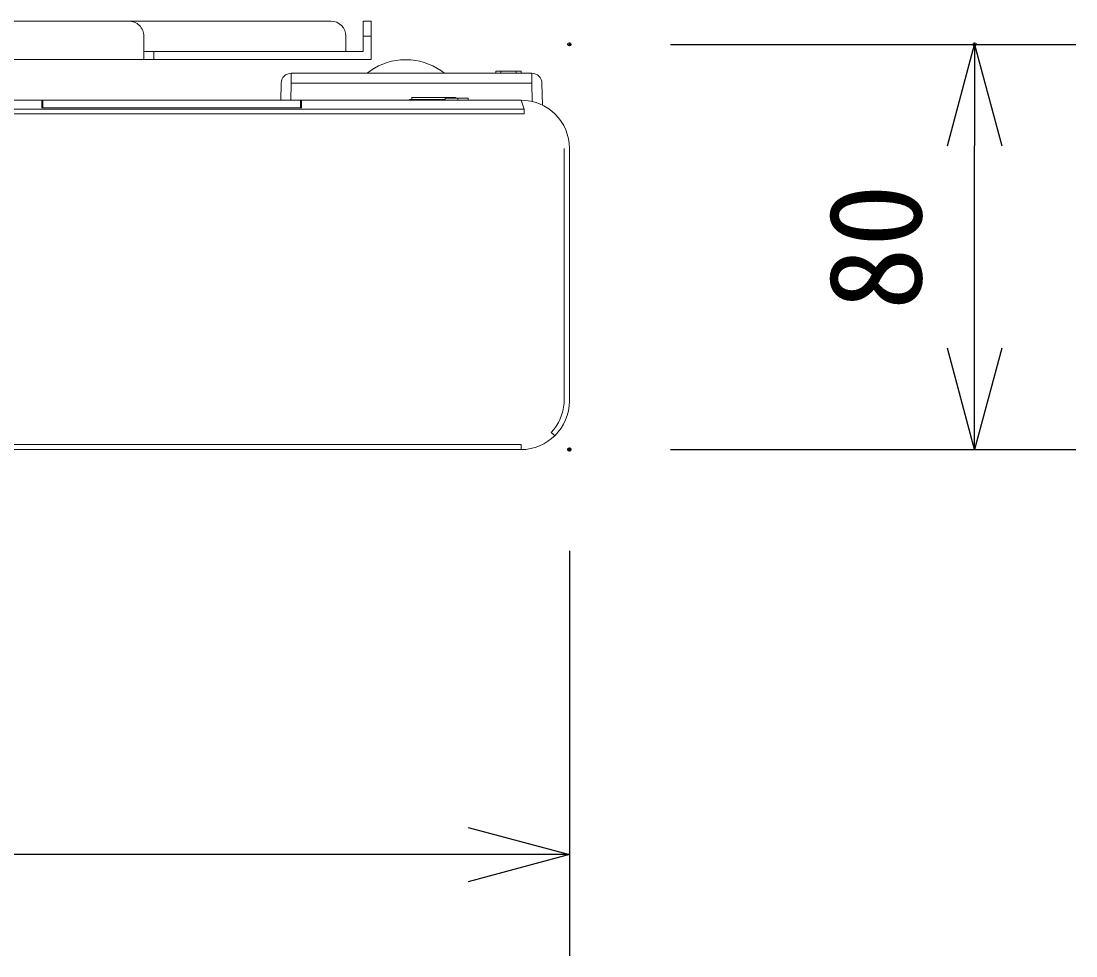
# Model space of a CAD drawing. Units: millimetres, scale not verified. Extents: x -62 to 63, y -56 to 57.
# Drawn here: x -24.11 to -3.28, y -9.65 to 8.81 of the extents above; entities that cross this region are included whole.
import ezdxf
from ezdxf.enums import TextEntityAlignment as Align

# ---------------------------------------------------------------- set-up
doc = ezdxf.new("R2010")
doc.units = ezdxf.units.MM
doc.header["$LTSCALE"] = 0.125
doc.header["$PDMODE"] = 32
doc.header["$PDSIZE"] = 0.0625
for name, color, linetype in [('0-0_0', 7, 'Continuous'), ('0-4_DEFPOINTS', 7, 'Continuous'), ('0-6_SUNPO', 7, 'Continuous')]:
    doc.layers.add(name, color=color, linetype=linetype)
doc.layers.add('0-5_GAIKEI', color=1, linetype='Continuous', lineweight=18)
doc.styles.add('ＭＳ ゴシック', font='')
doc.styles.get('ＭＳ ゴシック').set_extended_font_data('MS Gothic')

# ---------------------------------------------------------------- blocks, each defined once
blk = doc.blocks.new('_OPEN30')
at = {"layer": '0-0_0'}
blk.add_line((0, 0), (-1, 0), dxfattribs=at)
blk.add_lwpolyline([(-1, 0.26795), (0, 0), (-1, -0.26795)], dxfattribs=at)
blk = doc.blocks.new('D6')
at = {"layer": '0-4_DEFPOINTS'}
for p in [(-45.4061, 0.7045), (-14.7061, 0.7045), (-45.4061, -7.2955)]:
    blk.add_point(p, dxfattribs=at)
at = {"layer": '0-6_SUNPO'}
for p, q in [((-45.4061, -1.2955), (-45.4061, -9.2955)), ((-14.7061, -1.2955), (-14.7061, -9.2955)), ((-16.7061, -7.2955), (-43.4061, -7.2955))]:
    blk.add_line(p, q, dxfattribs=at)
at = {"layer": '0-6_SUNPO', "xscale": 2, "yscale": 2, "rotation": 180}
blk.add_blockref('_OPEN30', (-45.4061, -7.2955), dxfattribs=at)
at = {"layer": '0-6_SUNPO', "xscale": 2, "yscale": 2}
blk.add_blockref('_OPEN30', (-14.7061, -7.2955), dxfattribs=at)
at = {"layer": '0-6_SUNPO', "style": 'ＭＳ ゴシック'}
blk.add_text('307', height=1.833, dxfattribs=at).set_placement((-31.9311, -6.7955), align=Align.BOTTOM_LEFT)
blk = doc.blocks.new('D5')
at = {"layer": '0-4_DEFPOINTS'}
for p in [(-14.7061, 8.6992), (-6.7061, 8.6992), (-14.7061, 0.6992)]:
    blk.add_point(p, dxfattribs=at)
at = {"layer": '0-6_SUNPO'}
for p, q in [((-12.7061, 8.6992), (-4.7061, 8.6992)), ((-6.7061, 2.6992), (-6.7061, 6.6992)), ((-12.7061, 0.6992), (-4.7061, 0.6992))]:
    blk.add_line(p, q, dxfattribs=at)
at = {"layer": '0-6_SUNPO', "xscale": 2, "yscale": 2}
for p, rotation in [((-6.7061, 8.6992), 90), ((-6.7061, 0.6992), 270)]:
    blk.add_blockref('_OPEN30', p, dxfattribs=dict(at, rotation=rotation))
at = {"layer": '0-6_SUNPO', "style": 'ＭＳ ゴシック'}
blk.add_text('80', height=1.833, rotation=90, dxfattribs=at).set_placement((-7.2061, 3.4492), align=Align.BOTTOM_LEFT)

msp = doc.modelspace()

# ---------------------------------------------------------------- linework, layer by layer
at = {"layer": '0-5_GAIKEI'}
for p, q in [((-21.9833, 8.8057), (-27.9235, 8.8057)), ((-17.9933, 8.8057), (-21.9814, 8.8057)), ((-17.3534, 8.8057), (-17.1933, 8.8057)), ((-17.1933, 8.5057), (-17.1933, 8.8057)), ((-21.6833, 8.0457), (-21.6833, 8.5057)), ((-17.6933, 8.2057), (-17.6933, 8.5057)), ((-17.3534, 8.5057), (-17.1933, 8.5057)), ((-17.1933, 8.5057), (-17.1933, 8.0457)), ((-21.6833, 8.2057), (-21.4833, 8.2057)), ((-21.4833, 8.0457), (-21.4833, 8.2057)), ((-21.4833, 8.2057), (-17.3534, 8.2057)), ((-21.6833, 8.0457), (-28.1903, 8.0457)), ((-21.4833, 8.0457), (-21.6833, 8.0457)), ((-17.1933, 8.0457), (-21.4833, 8.0457)), ((-16.4134, 8.0416), (-16.6134, 8.0416)), ((-18.7734, 7.7757), (-18.7734, 7.5792)), ((-18.7734, 7.7757), (-14.0234, 7.7757)), ((-14.7352, 7.7757), (-14.7333, 7.8157)), ((-14.6333, 7.8157), (-14.6333, 7.7757)), ((-14.3333, 7.8157), (-14.3326, 7.7757)), ((-14.2333, 7.8157), (-14.2313, 7.7757)), ((-14.0234, 7.5792), (-14.0234, 7.7757)), ((-18.9791, 7.2457), (-18.9733, 7.5792)), ((-18.7734, 7.5792), (-18.7792, 7.2457)), ((-14.0234, 7.5792), (-18.7734, 7.5792)), ((-14.0172, 7.2207), (-14.0234, 7.5792)), ((-13.8235, 7.5792), (-13.816, 7.1491)), ((-16.401, 7.2957), (-16.3911, 7.2957)), ((-16.3911, 7.2957), (-16.3911, 7.2564)), ((-16.3911, 7.2957), (-15.5911, 7.2957)), ((-15.5911, 7.2957), (-15.5911, 7.2857)), ((-15.5911, 7.2957), (-15.5313, 7.2957)), ((-23.6989, 7.2457), (-23.6764, 7.2457)), ((-23.6989, 7.2457), (-23.6963, 7.0963)), ((-23.6963, 7.0963), (-18.5705, 7.0963)), ((-23.6764, 7.2457), (-23.6844, 7.0963)), ((-23.6764, 7.2457), (-23.6764, 7.0963)), ((-18.5824, 7.0963), (-18.5904, 7.2457)), ((-18.5904, 7.0963), (-18.5904, 7.2457)), ((-18.5904, 7.2457), (-18.5679, 7.2457)), ((-18.5705, 7.0963), (-18.5679, 7.2457)), ((-16.3911, 7.2564), (-16.441, 7.2564)), ((-16.4407, 7.2564), (-16.4407, 7.2457)), ((-16.3911, 7.2457), (-16.3911, 7.2564)), ((-15.7339, 7.2564), (-16.3911, 7.2564)), ((-15.7339, 7.2857), (-15.7339, 7.2457)), ((-15.4839, 7.2857), (-15.4846, 7.2457)), ((-15.2839, 7.2857), (-15.2834, 7.2457)), ((-14.2334, 7.2457), (-14.1777, 7.0676)), ((-14.1777, 6.9722), (-27.8416, 6.9722)), ((-14.1777, 7.0676), (-27.8404, 7.0676)), ((-14.1777, 7.0676), (-14.1777, 6.9722)), ((-13.3834, 1.2989), (-13.3834, 6.2886)), ((-13.3856, 1.2639), (-13.3834, 1.2989)), ((-13.5656, 0.616), (-13.6394, 0.6834)), ((-43.0334, 0.4457), (-14.2334, 0.4457)), ((-14.2334, 0.3457), (-14.2334, 0.4457))]:
    msp.add_line(p, q, dxfattribs=at)
at = {"layer": '0-5_GAIKEI', "color": 7}
for p, q in [((-14.2334, 7.2457), (-27.8373, 7.2457)), ((-13.2834, 6.2957), (-13.2834, 1.3057)), ((-14.2434, 0.3457), (-43.0234, 0.3457))]:
    msp.add_line(p, q, dxfattribs=at)
at = {"layer": '0-5_GAIKEI'}
for points in [[(-17.3534, 8.2057), (-17.3534, 8.5057), (-17.3534, 8.8057)], [(-14.2333, 7.8157), (-14.3333, 7.8157), (-14.6333, 7.8157), (-14.7333, 7.8157)], [(-15.2839, 7.2857), (-15.4839, 7.2857), (-15.7339, 7.2857)]]:
    msp.add_lwpolyline(points, dxfattribs=at)
for centre, radius, start, end in [((-21.9833, 8.5057), 0.3, 0, 90.00004), ((-17.9933, 8.5057), 0.3, 0, 89.99998), ((-16.5134, 6.829), 1.2167, 94.71452, 128.91465), ((-16.5134, 6.829), 1.2167, 51.0853, 85.28542), ((-18.7734, 7.5757), 0.2, 90, 178.99999), ((-18.8134, 7.7457), 0.03, 68.55244, 68.90264), ((-18.8134, 7.7457), 0.03, 59.23727, 68.90264), ((-18.8041, 7.7678), 0.00594, 31.67663, 74.49695), ((-14.0234, 7.5757), 0.2, 0.99996, 90), ((-15.5313, 7.2557), 0.04, 48.59037, 90), ((-14.3644, 1.3461), 0.9822, 317.5693, 355.19785)]:
    msp.add_arc(centre, radius, start, end, dxfattribs=at)
at = {"layer": '0-5_GAIKEI', "color": 7}
for centre, radius, start, end in [((-14.2334, 6.2957), 0.95, 359.99996, 90), ((-14.2434, 1.3057), 0.96, 270, 0)]:
    msp.add_arc(centre, radius, start, end, dxfattribs=at)

# ---------------------------------------------------------------- block references
at = {"layer": '0-6_SUNPO'}
for name in ['D5', 'D6']:
    msp.add_blockref(name, (1.4227, -0.3535), dxfattribs=at)

doc.saveas('drawing.dxf')
